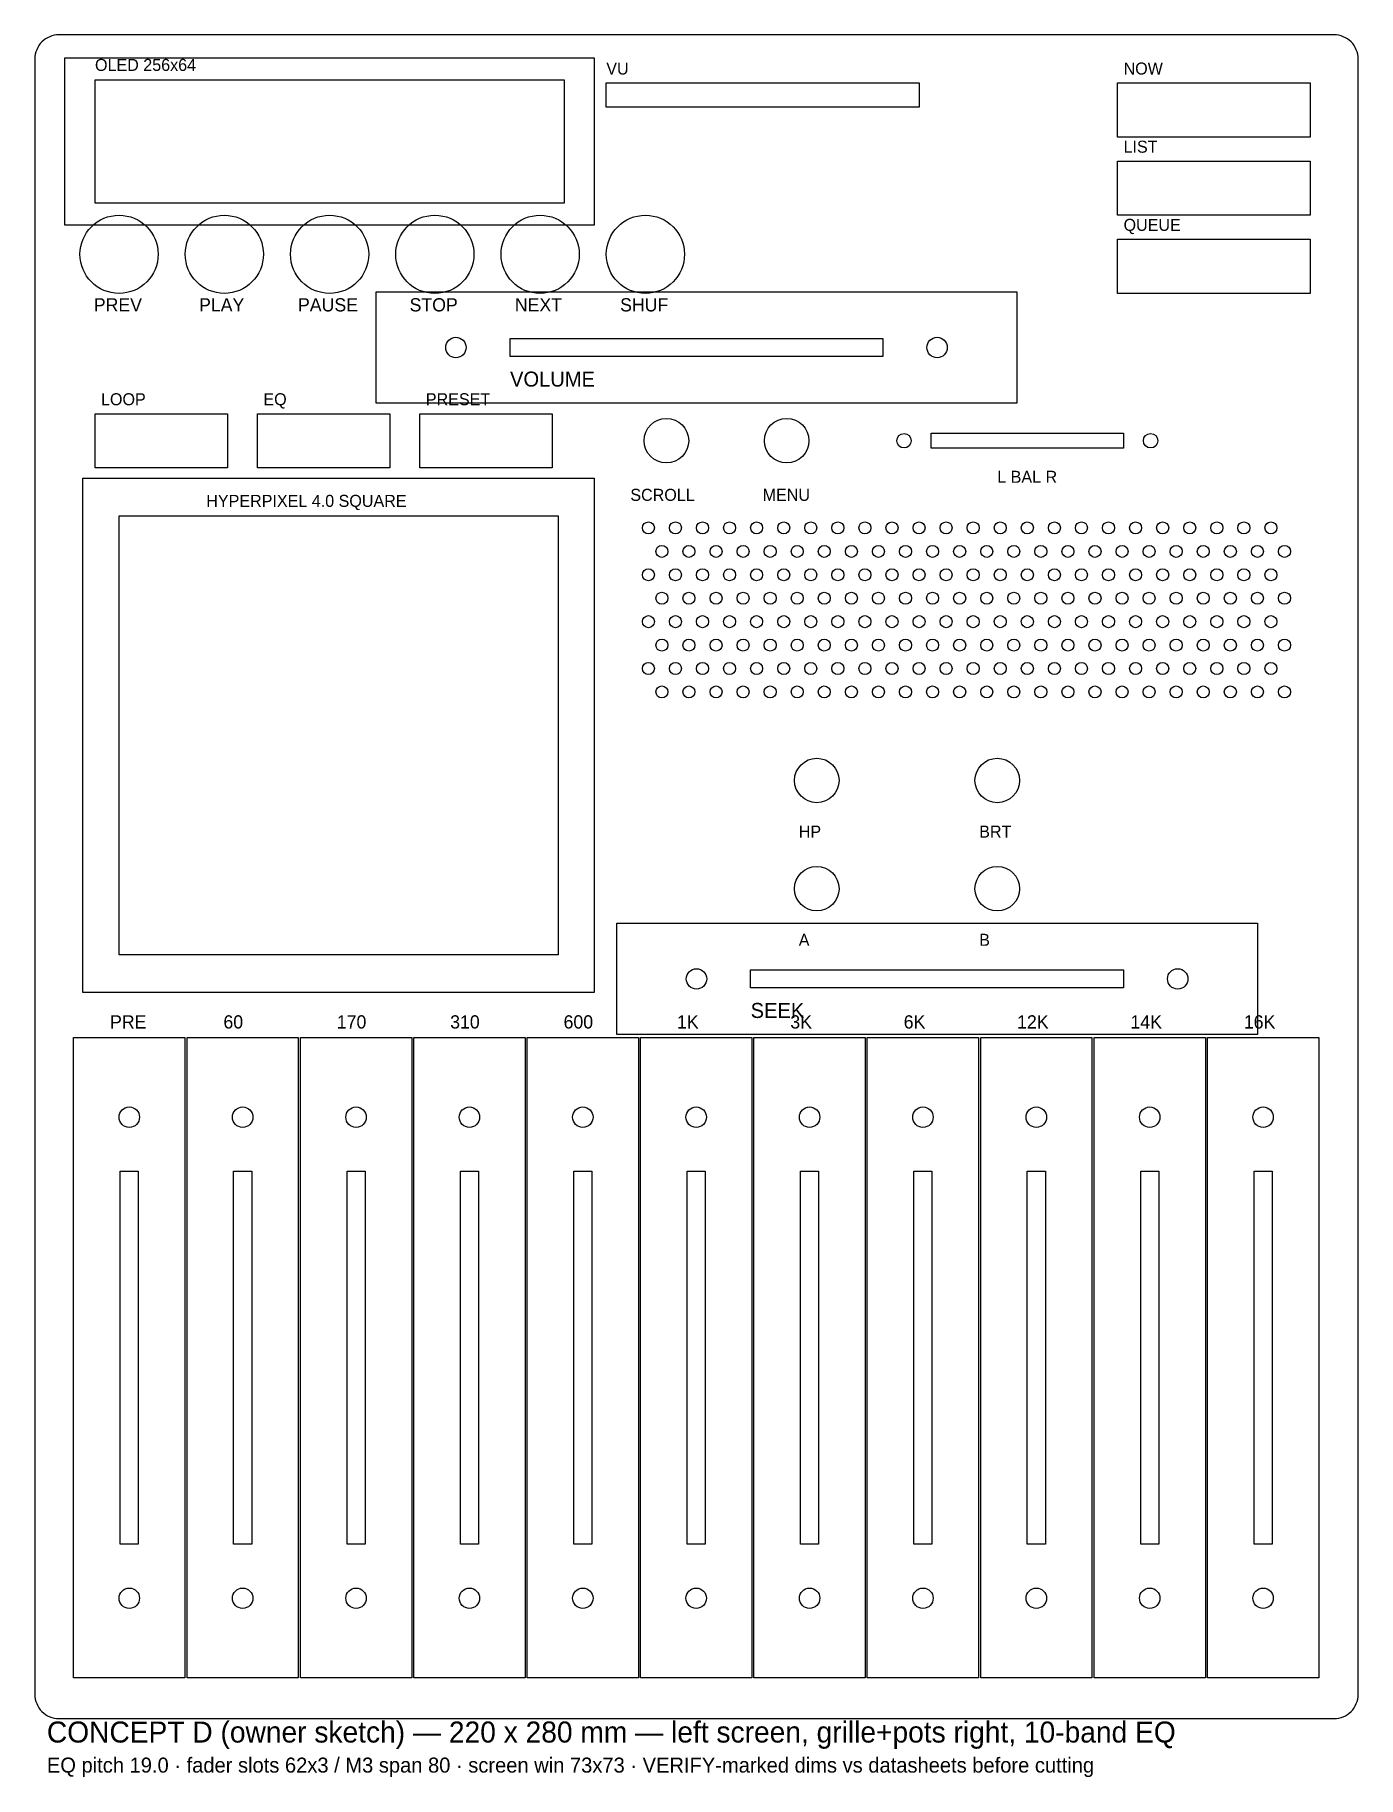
# Model space of a CAD drawing. Header units: millimetres. Extents: x 0 to 220, y -10 to 280.
import ezdxf

# ---------------------------------------------------------------- set-up
doc = ezdxf.new("R2010")
doc.units = ezdxf.units.MM
for name, color, linetype in [('CUTOUTS', 1, 'Continuous'), ('DIM', 9, 'Continuous'), ('ENGRAVE', 4, 'Continuous'), ('GRILLE', 3, 'Continuous'), ('HOLES', 2, 'Continuous'), ('OUTLINE', 7, 'Continuous'), ('REF', 8, 'Continuous')]:
    doc.layers.add(name, color=color, linetype=linetype)

msp = doc.modelspace()

# ---------------------------------------------------------------- linework, layer by layer
at = {"layer": 'CUTOUTS'}
for points in [[(10, 272.5), (88, 272.5), (88, 252), (10, 252)], [(95, 272), (147, 272), (147, 268), (95, 268)], [(180, 272), (212, 272), (212, 263), (180, 263)], [(180, 259), (212, 259), (212, 250), (180, 250)], [(180, 246), (212, 246), (212, 237), (180, 237)], [(79, 229.5), (141, 229.5), (141, 226.5), (79, 226.5)], [(10, 217), (32, 217), (32, 208), (10, 208)], [(37, 217), (59, 217), (59, 208), (37, 208)], [(64, 217), (86, 217), (86, 208), (64, 208)], [(149, 213.75), (181, 213.75), (181, 211.25), (149, 211.25)], [(14, 200), (87, 200), (87, 127), (14, 127)], [(119, 124.5), (181, 124.5), (181, 121.5), (119, 121.5)], [(14.2, 91), (17.2, 91), (17.2, 29), (14.2, 29)], [(33.05, 91), (36.05, 91), (36.05, 29), (33.05, 29)], [(51.9, 91), (54.9, 91), (54.9, 29), (51.9, 29)], [(70.75, 91), (73.75, 91), (73.75, 29), (70.75, 29)], [(89.6, 91), (92.6, 91), (92.6, 29), (89.6, 29)], [(108.45, 91), (111.45, 91), (111.45, 29), (108.45, 29)], [(127.3, 91), (130.3, 91), (130.3, 29), (127.3, 29)], [(146.15, 91), (149.15, 91), (149.15, 29), (146.15, 29)], [(165, 91), (168, 91), (168, 29), (165, 29)], [(183.85, 91), (186.85, 91), (186.85, 29), (183.85, 29)], [(202.7, 91), (205.7, 91), (205.7, 29), (202.7, 29)]]:
    msp.add_lwpolyline(points, close=True, dxfattribs=at)
for centre, radius in [((14, 243.5), 6.5), ((31.5, 243.5), 6.5), ((49, 243.5), 6.5), ((66.5, 243.5), 6.5), ((84, 243.5), 6.5), ((101.5, 243.5), 6.5), ((105, 212.5), 3.7), ((125, 212.5), 3.7), ((130, 156), 3.7), ((160, 156), 3.7), ((130, 138), 3.7), ((160, 138), 3.7)]:
    msp.add_circle(centre, radius, dxfattribs=at)
at = {"layer": 'GRILLE'}
for centre in [(102, 198), (106.5, 198), (111, 198), (115.5, 198), (120, 198), (124.5, 198), (129, 198), (133.5, 198), (138, 198), (142.5, 198), (147, 198), (151.5, 198), (156, 198), (160.5, 198), (165, 198), (169.5, 198), (174, 198), (178.5, 198), (183, 198), (187.5, 198), (192, 198), (196.5, 198), (201, 198), (205.5, 198), (104.25, 194.1), (108.75, 194.1), (113.25, 194.1), (117.75, 194.1), (122.25, 194.1), (126.75, 194.1), (131.25, 194.1), (135.75, 194.1), (140.25, 194.1), (144.75, 194.1), (149.25, 194.1), (153.75, 194.1), (158.25, 194.1), (162.75, 194.1), (167.25, 194.1), (171.75, 194.1), (176.25, 194.1), (180.75, 194.1), (185.25, 194.1), (189.75, 194.1), (194.25, 194.1), (198.75, 194.1), (203.25, 194.1), (207.75, 194.1), (102, 190.21), (106.5, 190.21), (111, 190.21), (115.5, 190.21), (120, 190.21), (124.5, 190.21), (129, 190.21), (133.5, 190.21), (138, 190.21), (142.5, 190.21), (147, 190.21), (151.5, 190.21), (156, 190.21), (160.5, 190.21), (165, 190.21), (169.5, 190.21), (174, 190.21), (178.5, 190.21), (183, 190.21), (187.5, 190.21), (192, 190.21), (196.5, 190.21), (201, 190.21), (205.5, 190.21), (104.25, 186.31), (108.75, 186.31), (113.25, 186.31), (117.75, 186.31), (122.25, 186.31), (126.75, 186.31), (131.25, 186.31), (135.75, 186.31), (140.25, 186.31), (144.75, 186.31), (149.25, 186.31), (153.75, 186.31), (158.25, 186.31), (162.75, 186.31), (167.25, 186.31), (171.75, 186.31), (176.25, 186.31), (180.75, 186.31), (185.25, 186.31), (189.75, 186.31), (194.25, 186.31), (198.75, 186.31), (203.25, 186.31), (207.75, 186.31), (102, 182.41), (106.5, 182.41), (111, 182.41), (115.5, 182.41), (120, 182.41), (124.5, 182.41), (129, 182.41), (133.5, 182.41), (138, 182.41), (142.5, 182.41), (147, 182.41), (151.5, 182.41), (156, 182.41), (160.5, 182.41), (165, 182.41), (169.5, 182.41), (174, 182.41), (178.5, 182.41), (183, 182.41), (187.5, 182.41), (192, 182.41), (196.5, 182.41), (201, 182.41), (205.5, 182.41), (104.25, 178.51), (108.75, 178.51), (113.25, 178.51), (117.75, 178.51), (122.25, 178.51), (126.75, 178.51), (131.25, 178.51), (135.75, 178.51), (140.25, 178.51), (144.75, 178.51), (149.25, 178.51), (153.75, 178.51), (158.25, 178.51), (162.75, 178.51), (167.25, 178.51), (171.75, 178.51), (176.25, 178.51), (180.75, 178.51), (185.25, 178.51), (189.75, 178.51), (194.25, 178.51), (198.75, 178.51), (203.25, 178.51), (207.75, 178.51), (102, 174.62), (106.5, 174.62), (111, 174.62), (115.5, 174.62), (120, 174.62), (124.5, 174.62), (129, 174.62), (133.5, 174.62), (138, 174.62), (142.5, 174.62), (147, 174.62), (151.5, 174.62), (156, 174.62), (160.5, 174.62), (165, 174.62), (169.5, 174.62), (174, 174.62), (178.5, 174.62), (183, 174.62), (187.5, 174.62), (192, 174.62), (196.5, 174.62), (201, 174.62), (205.5, 174.62), (104.25, 170.72), (108.75, 170.72), (113.25, 170.72), (117.75, 170.72), (122.25, 170.72), (126.75, 170.72), (131.25, 170.72), (135.75, 170.72), (140.25, 170.72), (144.75, 170.72), (149.25, 170.72), (153.75, 170.72), (158.25, 170.72), (162.75, 170.72), (167.25, 170.72), (171.75, 170.72), (176.25, 170.72), (180.75, 170.72), (185.25, 170.72), (189.75, 170.72), (194.25, 170.72), (198.75, 170.72), (203.25, 170.72), (207.75, 170.72)]:
    msp.add_circle(centre, 1, dxfattribs=at)
at = {"layer": 'HOLES'}
for centre, radius in [((70, 228), 1.7), ((150, 228), 1.7), ((144.5, 212.5), 1.2), ((185.5, 212.5), 1.2), ((110, 123), 1.7), ((190, 123), 1.7), ((15.7, 100), 1.7), ((34.55, 100), 1.7), ((53.4, 100), 1.7), ((72.25, 100), 1.7), ((91.1, 100), 1.7), ((109.95, 100), 1.7), ((128.8, 100), 1.7), ((147.65, 100), 1.7), ((166.5, 100), 1.7), ((185.35, 100), 1.7), ((204.2, 100), 1.7), ((15.7, 20), 1.7), ((34.55, 20), 1.7), ((53.4, 20), 1.7), ((72.25, 20), 1.7), ((91.1, 20), 1.7), ((109.95, 20), 1.7), ((128.8, 20), 1.7), ((147.65, 20), 1.7), ((166.5, 20), 1.7), ((185.35, 20), 1.7), ((204.2, 20), 1.7)]:
    msp.add_circle(centre, radius, dxfattribs=at)
at = {"layer": 'OUTLINE'}
msp.add_lwpolyline([(4, 0), (216, 0, 0.414214), (220, 4), (220, 276, 0.414214), (216, 280), (4, 280, 0.414214), (0, 276), (0, 4, 0.414214)], format="xyb", close=True, dxfattribs=at)
at = {"layer": 'REF'}
for points in [[(5, 276.15), (93, 276.15), (93, 248.35), (5, 248.35)], [(56.75, 237.25), (163.25, 237.25), (163.25, 218.75), (56.75, 218.75)], [(8, 206.25), (93, 206.25), (93, 120.75), (8, 120.75)], [(96.75, 132.25), (203.25, 132.25), (203.25, 113.75), (96.75, 113.75)], [(6.45, 113.25), (24.95, 113.25), (24.95, 6.75), (6.45, 6.75)], [(25.3, 113.25), (43.8, 113.25), (43.8, 6.75), (25.3, 6.75)], [(44.15, 113.25), (62.65, 113.25), (62.65, 6.75), (44.15, 6.75)], [(63, 113.25), (81.5, 113.25), (81.5, 6.75), (63, 6.75)], [(81.85, 113.25), (100.35, 113.25), (100.35, 6.75), (81.85, 6.75)], [(100.7, 113.25), (119.2, 113.25), (119.2, 6.75), (100.7, 6.75)], [(119.55, 113.25), (138.05, 113.25), (138.05, 6.75), (119.55, 6.75)], [(138.4, 113.25), (156.9, 113.25), (156.9, 6.75), (138.4, 6.75)], [(157.25, 113.25), (175.75, 113.25), (175.75, 6.75), (157.25, 6.75)], [(176.1, 113.25), (194.6, 113.25), (194.6, 6.75), (176.1, 6.75)], [(194.95, 113.25), (213.45, 113.25), (213.45, 6.75), (194.95, 6.75)]]:
    msp.add_lwpolyline(points, close=True, dxfattribs=at)

# ---------------------------------------------------------------- texts
at = {"layer": 'DIM'}
for s, height, p in [('CONCEPT D (owner sketch) — 220 x 280 mm — left screen, grille+pots right, 10-band EQ', 3.5, (2, -4)), ('EQ pitch 19.0 · fader slots 62x3 / M3 span 80 · screen win 73x73 · VERIFY-marked dims vs datasheets before cutting', 2.5, (2, -9))]:
    msp.add_text(s, height=height, dxfattribs=at).set_placement(p)
at = {"layer": 'ENGRAVE'}
for s, height, p in [('OLED 256x64', 2, (10, 274)), ('VU', 2, (95, 273.4)), ('NOW', 2, (181, 273.4)), ('LIST', 2, (181, 260.4)), ('QUEUE', 2, (181, 247.4)), ('PREV', 2.2, (9.8, 234)), ('PLAY', 2.2, (27.3, 234)), ('PAUSE', 2.2, (43.75, 234)), ('STOP', 2.2, (62.3, 234)), ('NEXT', 2.2, (79.8, 234)), ('SHUF', 2.2, (97.3, 234)), ('VOLUME', 2.5, (79, 221.5)), ('LOOP', 2, (11, 218.4)), ('EQ', 2, (38, 218.4)), ('PRESET', 2, (65, 218.4)), ('L BAL R', 2, (160, 205.5)), ('HYPERPIXEL 4.0 SQUARE', 2, (28.5, 201.5)), ('SCROLL', 2, (99, 202.5)), ('MENU', 2, (121, 202.5)), ('HP', 2, (127, 146.5)), ('BRT', 2, (157, 146.5)), ('A', 2, (127, 128.5)), ('B', 2, (157, 128.5)), ('SEEK', 2.5, (119, 116.5)), ('PRE', 2.2, (12.5, 114.75)), ('60', 2.2, (31.35, 114.75)), ('170', 2.2, (50.2, 114.75)), ('310', 2.2, (69.05, 114.75)), ('600', 2.2, (87.9, 114.75)), ('1K', 2.2, (106.75, 114.75)), ('3K', 2.2, (125.6, 114.75)), ('6K', 2.2, (144.45, 114.75)), ('12K', 2.2, (163.3, 114.75)), ('14K', 2.2, (182.15, 114.75)), ('16K', 2.2, (201, 114.75))]:
    msp.add_text(s, height=height, dxfattribs=at).set_placement(p)

doc.saveas('drawing.dxf')
